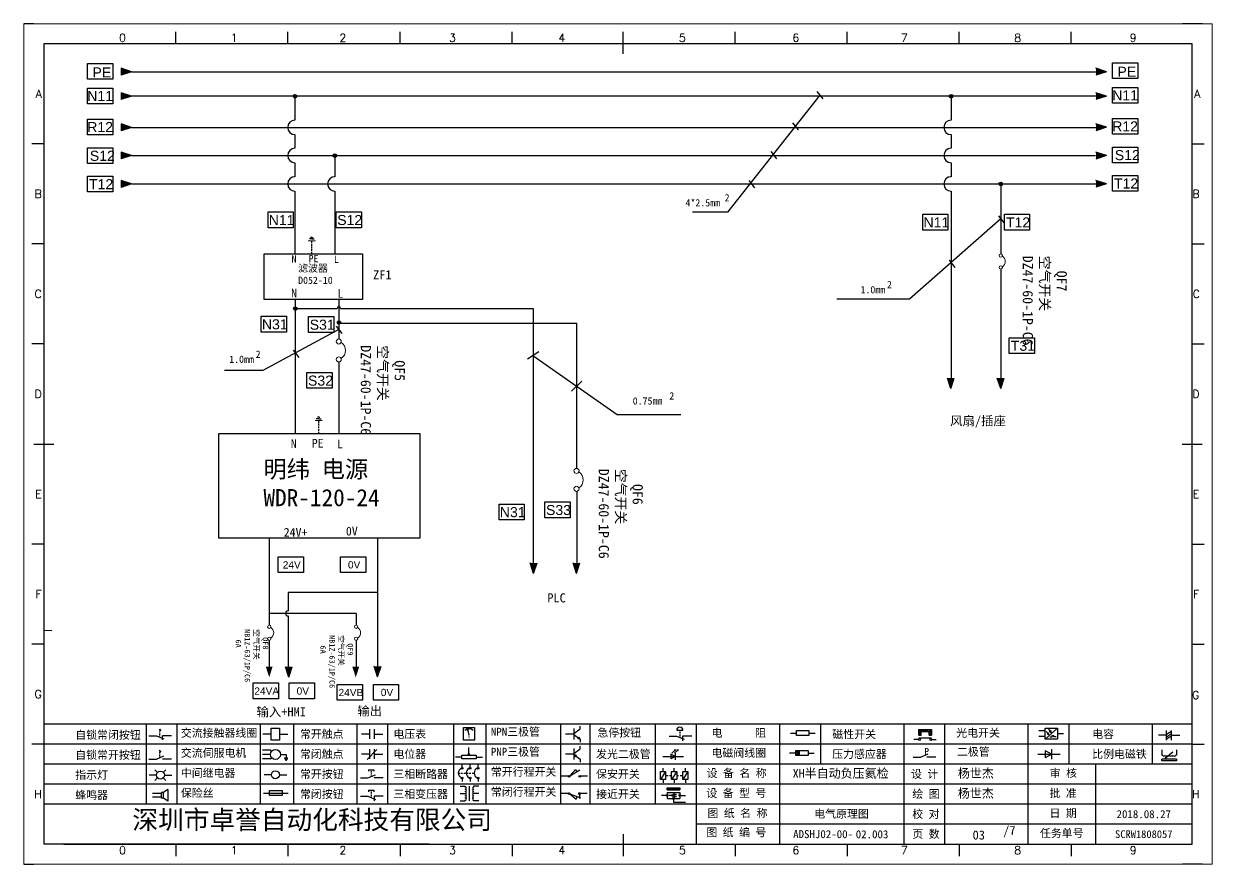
# Model space of a CAD drawing. Header units: millimetres. Extents: x 17694 to 24039, y 10083 to 11109.
# Drawn here: x 23708.4 to 24035.9, y 10415 to 10646.5 of the extents above; entities that cross this region are included whole.
import ezdxf
from ezdxf.enums import TextEntityAlignment as Align

# ---------------------------------------------------------------- set-up
doc = ezdxf.new("R2010")
doc.units = ezdxf.units.MM
doc.linetypes.add('DASHED', pattern=[0.75, 0.5, -0.25])
doc.layers.add('AE_BOR', color=1, linetype='Continuous')
doc.layers.add('MISC', color=2, linetype='Continuous')
doc.styles.get("Standard").update_dxf_attribs({"font": ''})
doc.styles.add('WD', font='romans.shx', dxfattribs={"bigfont": 'gbcbig.shx'})
doc.styles.add('样式 0', font='')
doc.styles.add('样式 8', font='arial.ttf')
doc.styles.add('汉字', font='')
doc.styles.get('Standard').set_extended_font_data('SimSun')
doc.styles.get('样式 0').set_extended_font_data('KaiTi_GB2312')
doc.styles.get('汉字').set_extended_font_data('新宋体')

# ---------------------------------------------------------------- blocks, each defined once
blk = doc.blocks.new('磁性开关')
at = {"linetype": 'ByBlock'}
h = blk.add_hatch(dxfattribs=at)
h.set_pattern_fill('ANSI31', color=256, scale=0.1, style=0)
h.paths.add_polyline_path([(-1910.88, -776.69), (-1910.88, -775.29), (-1907.69, -775.29), (-1907.69, -776.69), (-1908.31, -776.69), (-1908.31, -775.79), (-1910.25, -775.79), (-1910.25, -776.69)])
for p, q in [((-1910.91, -777.81), (-1912.09, -777.81)), ((-1910.88, -776.69), (-1910.88, -775.29)), ((-1910.88, -775.29), (-1907.69, -775.29)), ((-1910.88, -776.69), (-1910.25, -776.69)), ((-1910.88, -777.39), (-1907.69, -777.39)), ((-1910.25, -776.69), (-1910.25, -775.79)), ((-1910.25, -775.79), (-1908.31, -775.79)), ((-1908.31, -776.69), (-1908.31, -775.79)), ((-1908.31, -776.69), (-1907.69, -776.69)), ((-1907.69, -775.29), (-1907.69, -776.69)), ((-1907.66, -777.81), (-1906.48, -777.81))]:
    blk.add_line(p, q, dxfattribs=at)
for centre in [(-1910.68, -777.81), (-1907.88, -777.81)]:
    blk.add_circle(centre, 0.225, dxfattribs=at)
blk = doc.blocks.new('*U8')
at = {"linetype": 'ByBlock'}
for p, q in [((-1909.23, -780.45), (-1909.23, -780.67)), ((-1909.23, -780.45), (-1908.92, -780.84)), ((-1909.23, -780.84), (-1909.23, -781.05)), ((-1911.92, -782.07), (-1910.06, -782.07)), ((-1910.06, -782.07), (-1908.18, -782.88)), ((-1909.23, -781.23), (-1909.23, -781.44)), ((-1909.23, -781.61), (-1909.23, -781.83)), ((-1909.23, -782), (-1909.23, -782.21)), ((-1909.23, -782.38), (-1909.23, -782.43)), ((-1908.52, -783.07), (-1908.52, -782.07)), ((-1906.25, -782.07), (-1908.52, -782.07))]:
    blk.add_line(p, q, dxfattribs=at)
blk = doc.blocks.new('*U11')
at = {"linetype": 'ByBlock'}
for p, q in [((-1911.92, -792.89), (-1910.06, -792.89)), ((-1910.06, -792.89), (-1908.18, -792.08)), ((-1908.88, -791.17), (-1909.23, -790.71)), ((-1909.23, -790.71), (-1909.23, -790.92)), ((-1909.23, -791.09), (-1909.23, -791.31)), ((-1909.23, -791.48), (-1909.23, -791.69)), ((-1909.23, -791.86), (-1909.23, -792.08)), ((-1909.23, -792.25), (-1909.23, -792.47)), ((-1906.25, -792.89), (-1908.52, -792.89))]:
    blk.add_line(p, q, dxfattribs=at)
blk = doc.blocks.new('蜂鸣器')
at = {"linetype": 'ByBlock'}
for p, q in [((-1907.17, -795.53), (-1908.25, -796.26)), ((-1907.17, -795.53), (-1907.17, -798.41)), ((-1908.8, -796.48), (-1911.01, -796.48)), ((-1908.8, -797.46), (-1911.01, -797.46)), ((-1908.25, -796.26), (-1908.8, -796.26)), ((-1908.8, -797.68), (-1908.8, -796.26)), ((-1908.25, -797.68), (-1908.8, -797.68)), ((-1908.25, -797.68), (-1908.25, -796.26)), ((-1907.17, -798.41), (-1908.25, -797.68))]:
    blk.add_line(p, q, dxfattribs=at)
blk = doc.blocks.new('指示灯')
at = {"linetype": 'ByBlock'}
for p, q in [((-1854.25, -776.92), (-1856.06, -776.92)), ((-1854.62, -775.59), (-1853.97, -776.23)), ((-1854.62, -778.25), (-1853.97, -777.61)), ((-1851.9, -775.59), (-1852.54, -776.23)), ((-1851.9, -778.25), (-1852.54, -777.61)), ((-1852.26, -776.92), (-1850.45, -776.92))]:
    blk.add_line(p, q, dxfattribs=at)
blk.add_circle((-1853.26, -776.92), 0.992, dxfattribs=at)
blk = doc.blocks.new('光电开关')
at = {"linetype": 'ByBlock'}
h = blk.add_hatch(dxfattribs=at)
h.set_pattern_fill('ANSI31', color=256, scale=0.01, style=0)
h.set_pattern_definition([(45, (0.172267, 0), (-0.0224506403, 0.0224506403), [])])
h.paths.add_polyline_path([(-1882.44, -776.34), (-1882.5, -775.91), (-1882.68, -776.07)])
h.paths.add_polyline_path([(-1882.86, -776.23), (-1882.44, -776.34), (-1882.68, -776.07)])
h.paths.add_polyline_path([(-1883.05, -776.88), (-1883.11, -776.45), (-1883.29, -776.61)])
h.paths.add_polyline_path([(-1883.47, -776.77), (-1883.05, -776.88), (-1883.29, -776.61)])
for p, q in [((-1884.01, -775.96), (-1885.56, -775.96)), ((-1884.01, -777.39), (-1885.56, -777.39)), ((-1880.91, -775.3), (-1884.01, -778.05)), ((-1883.75, -776.09), (-1883.05, -776.88)), ((-1883.11, -776.45), (-1883.47, -776.77)), ((-1883.05, -776.88), (-1883.47, -776.77)), ((-1883.14, -775.55), (-1882.44, -776.34)), ((-1883.05, -776.88), (-1883.11, -776.45)), ((-1882.5, -775.91), (-1882.86, -776.23)), ((-1882.44, -776.34), (-1882.86, -776.23)), ((-1882.78, -777.47), (-1882.23, -777.47)), ((-1882.44, -776.34), (-1882.5, -775.91)), ((-1882.23, -777.47), (-1882.23, -777.14)), ((-1882.23, -777.14), (-1881.78, -777.14)), ((-1881.78, -777.47), (-1881.78, -777.14)), ((-1881.23, -777.47), (-1881.78, -777.47)), ((-1879.37, -776.67), (-1880.91, -776.67))]:
    blk.add_line(p, q, dxfattribs=at)
blk.add_lwpolyline([(-1884.01, -775.3), (-1880.91, -775.3), (-1880.91, -778.05), (-1884.01, -778.05)], close=True, dxfattribs=at)
blk = doc.blocks.new('交流接触器线圈')
at = {"linetype": 'ByBlock'}
for p, q in [((-1880.82, -781.77), (-1882.87, -781.77)), ((-1878.72, -781.77), (-1876.67, -781.77))]:
    blk.add_line(p, q, dxfattribs=at)
blk.add_lwpolyline([(-1880.82, -780.28), (-1878.72, -780.28), (-1878.72, -783.26), (-1880.82, -783.26)], close=True, dxfattribs=at)
blk = doc.blocks.new('交流伺服电机')
at = {"linetype": 'ByBlock'}
for p, q in [((-1880.97, -785.75), (-1882.94, -785.75)), ((-1880.97, -786.85), (-1882.94, -786.85)), ((-1880.97, -785.75), (-1880.65, -786.03)), ((-1878.49, -786.85), (-1877.07, -786.85)), ((-1877.07, -786.85), (-1877.07, -787.72)), ((-1880.97, -787.94), (-1882.94, -787.94)), ((-1880.97, -787.94), (-1880.65, -787.67)), ((-1877.54, -787.72), (-1876.59, -787.72)), ((-1877.38, -788.01), (-1876.75, -788.01)), ((-1877.23, -788.29), (-1876.9, -788.29))]:
    blk.add_line(p, q, dxfattribs=at)
blk.add_circle((-1879.73, -786.85), 1.24, dxfattribs=at)
blk = doc.blocks.new('中间继电器')
at = {"linetype": 'ByBlock'}
for p, q in [((-1880.72, -791.92), (-1882.54, -791.92)), ((-1878.74, -791.92), (-1876.92, -791.92))]:
    blk.add_line(p, q, dxfattribs=at)
blk.add_circle((-1879.73, -791.92), 0.992, dxfattribs=at)
blk = doc.blocks.new('保险丝')
at = {"linetype": 'ByBlock'}
blk.add_line((-1882.72, -796.49), (-1876.55, -796.49), dxfattribs=at)
blk.add_lwpolyline([(-1881.2, -795.86), (-1878.06, -795.86), (-1878.06, -797.12), (-1881.2, -797.12)], close=True, dxfattribs=at)
blk = doc.blocks.new('常开按钮')
at = {"linetype": 'ByBlock'}
for p, q in [((-1910.06, -787.73), (-1908.18, -786.93)), ((-1909.9, -785.68), (-1908.56, -785.68)), ((-1909.9, -785.68), (-1909.9, -786.07)), ((-1909.23, -785.68), (-1909.23, -785.89)), ((-1909.23, -786.06), (-1909.23, -786.28)), ((-1909.23, -786.45), (-1909.23, -786.67)), ((-1909.23, -786.84), (-1909.23, -787.05)), ((-1908.56, -785.68), (-1908.56, -786.07)), ((-1911.92, -787.73), (-1910.06, -787.73)), ((-1909.23, -787.22), (-1909.23, -787.38)), ((-1906.25, -787.73), (-1908.52, -787.73))]:
    blk.add_line(p, q, dxfattribs=at)
blk = doc.blocks.new('常开触点')
at = {"linetype": 'ByBlock'}
for p, q in [((-1853.82, -782.99), (-1853.82, -780.56)), ((-1852.6, -782.99), (-1852.6, -780.56)), ((-1853.82, -781.77), (-1855.88, -781.77)), ((-1852.6, -781.77), (-1850.55, -781.77))]:
    blk.add_line(p, q, dxfattribs=at)
blk = doc.blocks.new('常闭触点')
at = {"linetype": 'ByBlock'}
for p, q in [((-1853.82, -786.77), (-1855.88, -786.77)), ((-1852.01, -785.66), (-1854.43, -788.1)), ((-1853.82, -787.99), (-1853.82, -785.56)), ((-1852.6, -787.99), (-1852.6, -785.56)), ((-1852.6, -786.77), (-1850.55, -786.77))]:
    blk.add_line(p, q, dxfattribs=at)
blk = doc.blocks.new('常闭按钮')
at = {"linetype": 'ByBlock'}
for p, q in [((-1856.13, -792.28), (-1854.28, -792.28)), ((-1854.28, -792.28), (-1852.4, -793.09)), ((-1854.11, -790.83), (-1852.77, -790.83)), ((-1854.11, -790.83), (-1854.11, -791.22)), ((-1853.44, -790.83), (-1853.44, -791.04)), ((-1853.44, -791.21), (-1853.44, -791.43)), ((-1853.44, -791.6), (-1853.44, -791.82)), ((-1853.44, -791.99), (-1853.44, -792.2)), ((-1853.44, -792.37), (-1853.44, -792.53)), ((-1852.77, -790.83), (-1852.77, -791.22)), ((-1850.47, -792.28), (-1852.73, -792.28)), ((-1852.73, -792.28), (-1852.73, -793.43))]:
    blk.add_line(p, q, dxfattribs=at)
blk = doc.blocks.new('电磁阀线圈')
at = {"linetype": 'ByBlock'}
for p, q in [((-1854.61, -795.92), (-1853.75, -797.16)), ((-1853.75, -795.92), (-1854.61, -797.16)), ((-1853.75, -795.92), (-1853.75, -797.16)), ((-1854.61, -796.54), (-1856.17, -796.54)), ((-1851.53, -796.54), (-1849.97, -796.54))]:
    blk.add_line(p, q, dxfattribs=at)
blk.add_lwpolyline([(-1854.61, -795.92), (-1851.53, -795.92), (-1851.53, -797.16), (-1854.61, -797.16)], close=True, dxfattribs=at)
blk = doc.blocks.new('电压表')
at = {"linetype": 'ByBlock'}
for p, q in [((-1814.84, -780.75), (-1814.91, -781.13)), ((-1814.6, -781.05), (-1814.91, -781.13)), ((-1814.84, -780.75), (-1814.46, -782.26)), ((-1814.84, -780.75), (-1814.6, -781.05))]:
    blk.add_line(p, q, dxfattribs=at)
blk.add_lwpolyline([(-1815.84, -780.34), (-1813.07, -780.34), (-1813.07, -783.49), (-1815.84, -783.49)], close=True, dxfattribs=at)
blk.add_arc((-1814.46, -782.26), 1.56, 46.8313, 133.1687, dxfattribs=at)
at = {"linetype": 'ByBlock', "insert": (-1814.7, -782.39), "char_height": 0.75, "width": 0.6768, "attachment_point": 1}
blk.add_mtext('V', dxfattribs=at)
blk = doc.blocks.new('电位器')
at = {"linetype": 'ByBlock'}
for p, q in [((-1814.45, -787.3), (-1814.62, -786.96)), ((-1814.62, -786.96), (-1814.27, -786.96)), ((-1814.45, -787.3), (-1814.45, -785.39)), ((-1814.45, -787.3), (-1814.27, -786.96)), ((-1816.21, -787.75), (-1817.79, -787.75)), ((-1812.68, -787.75), (-1811.1, -787.75))]:
    blk.add_line(p, q, dxfattribs=at)
blk.add_lwpolyline([(-1816.21, -787.3), (-1812.68, -787.3), (-1812.68, -788.2), (-1816.21, -788.2)], close=True, dxfattribs=at)
blk = doc.blocks.new('三相断路器')
at = {"linetype": 'ByBlock'}
for p, q in [((-1816.17, -790.33), (-1816.17, -789.7)), ((-1814.17, -790.33), (-1814.17, -789.7)), ((-1812.18, -790.33), (-1812.18, -789.7)), ((-1817.14, -791.74), (-1816.72, -791.74)), ((-1816.45, -791.74), (-1816.03, -791.74)), ((-1815.76, -791.74), (-1815.34, -791.74)), ((-1815.07, -791.74), (-1814.65, -791.74)), ((-1814.38, -791.74), (-1813.96, -791.74)), ((-1813.69, -791.74), (-1813.27, -791.74)), ((-1816.17, -793.19), (-1816.17, -793.83)), ((-1814.17, -793.19), (-1814.17, -793.83)), ((-1812.18, -793.19), (-1812.18, -793.83))]:
    blk.add_line(p, q, dxfattribs=at)
for centre in [(-1816.17, -790.55), (-1816.17, -792.98), (-1814.17, -790.55), (-1814.17, -792.98), (-1812.18, -790.55), (-1812.18, -792.98)]:
    blk.add_circle(centre, 0.219, dxfattribs=at)
for centre in [(-1815.81, -791.74), (-1813.82, -791.74), (-1811.83, -791.74)]:
    blk.add_arc(centre, 1.32, 115.5791, 244.4209, dxfattribs=at)
blk = doc.blocks.new('三相变压器')
at = {"linetype": 'ByBlock'}
for p, q in [((-1816.69, -795.03), (-1815.37, -795.03)), ((-1815.37, -795.03), (-1815.37, -795.24)), ((-1814.34, -798.7), (-1814.34, -795.04)), ((-1812, -795.03), (-1813.32, -795.03)), ((-1813.32, -795.03), (-1813.32, -795.24)), ((-1816.69, -796.87), (-1815.37, -796.87)), ((-1816.69, -798.71), (-1815.37, -798.71)), ((-1815.37, -798.71), (-1815.37, -798.5)), ((-1812, -796.87), (-1813.32, -796.87)), ((-1813.32, -798.71), (-1813.32, -798.5)), ((-1812, -798.71), (-1813.32, -798.71))]:
    blk.add_line(p, q, dxfattribs=at)
for centre, start, end in [((-1815.37, -795.51), 270, 90), ((-1815.37, -796.06), 270, 90), ((-1813.32, -795.51), 90, 270), ((-1813.32, -796.06), 90, 270), ((-1815.37, -796.6), 270, 90), ((-1815.37, -797.14), 270, 90), ((-1815.37, -797.68), 270, 90), ((-1815.37, -798.23), 270, 90), ((-1813.32, -796.6), 90, 270), ((-1813.32, -797.14), 90, 270), ((-1813.32, -797.68), 90, 270), ((-1813.32, -798.23), 90, 270)]:
    blk.add_arc(centre, 0.271, start, end, dxfattribs=at)
blk = doc.blocks.new('压力感应器')
at = {"linetype": 'ByBlock'}
for p, q in [((-1817.44, -777.73), (-1815.59, -777.73)), ((-1815.59, -777.73), (-1813.71, -776.93)), ((-1811.78, -777.73), (-1814.05, -777.73))]:
    blk.add_line(p, q, dxfattribs=at)
at = {"linetype": 'ByBlock', "insert": (-1814.65, -775.48), "char_height": 1.68, "width": 1.2242, "attachment_point": 1}
blk.add_mtext('{\\fNSimSun|b0|i0|c134|p49;P}', dxfattribs=at)
blk = doc.blocks.new('二极管')
at = {"linetype": 'ByBlock'}
for p, q in [((-1787.52, -776.77), (-1781.92, -776.77)), ((-1783.97, -776.77), (-1785.69, -775.9)), ((-1785.69, -775.9), (-1785.69, -777.65)), ((-1783.97, -776.77), (-1785.69, -777.65)), ((-1783.97, -777.99), (-1783.97, -775.56))]:
    blk.add_line(p, q, dxfattribs=at)
blk = doc.blocks.new('NPN三极管')
at = {"linetype": 'ByBlock'}
for p, q in [((-1785.73, -780.61), (-1785.73, -783.32)), ((-1785.73, -781.82), (-1784.15, -780.66)), ((-1784.15, -780.66), (-1784.15, -779.98)), ((-1785.73, -781.97), (-1787.81, -781.97)), ((-1785.73, -782.11), (-1784.15, -783.27)), ((-1784.41, -782.73), (-1784.74, -783.18)), ((-1784.15, -783.27), (-1784.74, -783.18)), ((-1784.15, -783.27), (-1784.41, -782.73)), ((-1784.15, -783.27), (-1784.15, -783.96))]:
    blk.add_line(p, q, dxfattribs=at)
blk = doc.blocks.new('PNP三极管')
at = {"linetype": 'ByBlock'}
for p, q in [((-1784.9, -786.74), (-1786.98, -786.74)), ((-1784.9, -785.38), (-1784.9, -788.09)), ((-1784.9, -786.59), (-1783.32, -785.43)), ((-1784.9, -786.88), (-1783.32, -788.04)), ((-1784.9, -786.88), (-1784.31, -786.97)), ((-1784.9, -786.88), (-1784.64, -787.42)), ((-1784.31, -786.97), (-1784.64, -787.42)), ((-1783.32, -785.43), (-1783.32, -784.75)), ((-1783.32, -788.04), (-1783.32, -788.73))]:
    blk.add_line(p, q, dxfattribs=at)
blk = doc.blocks.new('常开行程开关')
at = {"linetype": 'ByBlock'}
for p, q in [((-1786.29, -792.3), (-1788.01, -792.3)), ((-1785.89, -792.17), (-1784.52, -790.62)), ((-1785.89, -792.17), (-1783.43, -790.72)), ((-1784.52, -790.62), (-1784.19, -791.17)), ((-1781.48, -792.3), (-1783.21, -792.3))]:
    blk.add_line(p, q, dxfattribs=at)
for centre in [(-1786.07, -792.3), (-1783.42, -792.3)]:
    blk.add_circle(centre, 0.219, dxfattribs=at)
blk = doc.blocks.new('常闭行程开关')
at = {"linetype": 'ByBlock'}
for p, q in [((-1786.34, -796.62), (-1788.07, -796.62)), ((-1785.93, -796.72), (-1783.25, -797.7)), ((-1785.93, -796.72), (-1784.3, -798)), ((-1784.3, -798), (-1784.08, -797.4)), ((-1783.48, -796.84), (-1783.48, -797.85)), ((-1781.54, -796.62), (-1783.26, -796.62))]:
    blk.add_line(p, q, dxfattribs=at)
for centre in [(-1786.12, -796.62), (-1783.48, -796.62)]:
    blk.add_circle(centre, 0.219, dxfattribs=at)
blk = doc.blocks.new('电容')
at = {"linetype": 'ByBlock'}
for p, q in [((-1756.08, -782.99), (-1756.08, -780.56)), ((-1754.86, -780.79), (-1756.08, -781.55)), ((-1754.86, -782.99), (-1754.86, -780.56)), ((-1756.08, -781.77), (-1758.13, -781.77)), ((-1754.86, -781.44), (-1756.08, -782.2)), ((-1754.86, -781.99), (-1756.08, -782.75)), ((-1754.86, -781.77), (-1752.81, -781.77))]:
    blk.add_line(p, q, dxfattribs=at)
blk = doc.blocks.new('发光二极管')
at = {"linetype": 'ByBlock'}
for p, q in [((-1758.01, -786.77), (-1752.89, -786.77)), ((-1754.84, -786.77), (-1756.04, -786.16)), ((-1756.04, -786.16), (-1756.04, -787.39)), ((-1754.84, -786.77), (-1756.04, -787.39)), ((-1755.78, -785.92), (-1754.89, -785.14)), ((-1754.89, -785.14), (-1755.2, -785.22)), ((-1755.2, -785.22), (-1755.01, -785.43)), ((-1755.08, -785.92), (-1754.18, -785.14)), ((-1754.89, -785.14), (-1755.01, -785.43)), ((-1754.84, -787.63), (-1754.84, -785.92)), ((-1754.18, -785.14), (-1754.49, -785.22)), ((-1754.49, -785.22), (-1754.31, -785.43)), ((-1754.18, -785.14), (-1754.31, -785.43))]:
    blk.add_line(p, q, dxfattribs=at)
blk = doc.blocks.new('比例电磁阀')
at = {"linetype": 'ByBlock'}
for p, q in [((-1757.26, -775.38), (-1757.26, -776.71)), ((-1757.26, -776.71), (-1757.05, -776.71)), ((-1753.6, -777.73), (-1757.25, -777.73)), ((-1757.25, -778.13), (-1757.25, -777.73)), ((-1753.6, -778.13), (-1757.25, -778.13)), ((-1754.5, -775.98), (-1756.35, -777.44)), ((-1756.35, -777.44), (-1756.25, -777.25)), ((-1756.35, -777.44), (-1756.15, -777.38)), ((-1756.15, -777.38), (-1756.25, -777.25)), ((-1753.58, -776.71), (-1753.8, -776.71)), ((-1753.6, -777.73), (-1753.6, -778.13)), ((-1753.58, -775.38), (-1753.58, -776.71))]:
    blk.add_line(p, q, dxfattribs=at)
for centre in [(-1756.78, -776.71), (-1756.24, -776.71), (-1755.7, -776.71), (-1755.15, -776.71), (-1754.61, -776.71), (-1754.07, -776.71)]:
    blk.add_arc(centre, 0.271, 180, 0, dxfattribs=at)
blk = doc.blocks.new('保安开关')
at = {"linetype": 'ByBlock'}
for p, q in [((-1757.96, -790.79), (-1757.96, -789.97)), ((-1755.17, -790.79), (-1755.17, -789.97)), ((-1752.39, -790.79), (-1752.39, -789.97)), ((-1757.33, -790.79), (-1758.6, -792.81)), ((-1757.96, -792.81), (-1757.96, -793.62)), ((-1757.33, -791.8), (-1756.72, -791.8)), ((-1756.35, -791.8), (-1755.89, -791.8)), ((-1754.54, -790.79), (-1755.81, -792.81)), ((-1755.17, -792.81), (-1755.17, -793.62)), ((-1754.52, -791.8), (-1754.06, -791.8)), ((-1753.69, -791.8), (-1753.08, -791.8)), ((-1751.75, -790.79), (-1753.02, -792.81)), ((-1752.39, -792.81), (-1752.39, -793.62))]:
    blk.add_line(p, q, dxfattribs=at)
for points in [[(-1758.6, -790.79), (-1757.33, -790.79), (-1757.33, -792.81), (-1758.6, -792.81)], [(-1755.81, -790.79), (-1754.54, -790.79), (-1754.54, -792.81), (-1755.81, -792.81)], [(-1753.02, -790.79), (-1751.75, -790.79), (-1751.75, -792.81), (-1753.02, -792.81)]]:
    blk.add_lwpolyline(points, close=True, dxfattribs=at)
blk = doc.blocks.new('接近开关')
at = {"linetype": 'ByBlock'}
h = blk.add_hatch(dxfattribs=at)
h.set_pattern_fill('ANSI31', color=256, scale=0.01, style=0)
h.set_pattern_definition([(45, (-89.131516, -30.795668), (-0.0224506403, 0.0224506403), [])])
h.paths.add_polyline_path([(-1516.96, -1123.35), (-1516.96, -1122.85), (-1513.76, -1122.85), (-1513.76, -1123.35)])
for p, q in [((-1517.18, -1124.71), (-1518.36, -1124.71)), ((-1516.96, -1123.35), (-1516.96, -1122.85)), ((-1516.96, -1122.85), (-1513.76, -1122.85)), ((-1516.96, -1123.35), (-1513.76, -1123.35)), ((-1516.96, -1123.95), (-1513.76, -1123.95)), ((-1516.96, -1123.95), (-1516.96, -1125.47)), ((-1516.96, -1125.47), (-1513.76, -1125.47)), ((-1515.91, -1124.71), (-1516.45, -1124.71)), ((-1515.11, -1124.31), (-1515.91, -1124.71)), ((-1515.11, -1125.11), (-1515.91, -1124.71)), ((-1515.33, -1124.53), (-1515.17, -1124.53)), ((-1515.33, -1124.88), (-1515.17, -1124.88)), ((-1515.25, -1124.45), (-1515.25, -1124.61)), ((-1515.11, -1124.31), (-1515.11, -1125.11)), ((-1515.11, -1124.48), (-1514.58, -1124.48)), ((-1515.11, -1124.94), (-1514.58, -1124.94)), ((-1513.76, -1122.85), (-1513.76, -1123.35)), ((-1513.76, -1123.95), (-1513.76, -1125.47)), ((-1513.54, -1124.71), (-1512.36, -1124.71)), ((-1515.36, -1125.69), (-1515.36, -1126.36)), ((-1515.36, -1126.36), (-1512.36, -1126.36))]:
    blk.add_line(p, q, dxfattribs=at)
for centre in [(-1516.96, -1124.71), (-1515.36, -1125.47), (-1513.76, -1124.71)]:
    blk.add_circle(centre, 0.225, dxfattribs=at)
blk = doc.blocks.new('电阻')
at = {"linetype": 'ByBlock'}
for p, q in [((-3.09, 0), (-1.57, 0)), ((1.57, 0), (3.09, 0))]:
    blk.add_line(p, q, dxfattribs=at)
blk.add_lwpolyline([(-1.57, 0.63), (1.57, 0.63), (1.57, -0.63), (-1.57, -0.63)], close=True, dxfattribs=at)
blk = doc.blocks.new('急停按钮')
at = {"linetype": 'ByBlock'}
for p, q in [((-1.86, 0), (0, 0)), ((0, 0), (1.88, -0.81)), ((0.06, 1.45), (1.61, 1.45)), ((0.83, 1.45), (0.83, 1.24)), ((0.83, 1.07), (0.83, 0.85)), ((0.83, 0.68), (0.83, 0.47)), ((0.83, 0.29), (0.83, 0.08)), ((3.81, 0), (1.54, 0)), ((1.54, 0), (1.54, -1.15)), ((0.83, -0.09), (0.83, -0.24))]:
    blk.add_line(p, q, dxfattribs=at)
blk.add_arc((0.83, 1.45), 0.774, 0, 180)
blk = doc.blocks.new('电控横A4')
for p, q in [((292, -5), (5, -5)), ((5, -5), (5, -205)), ((292, -205), (292, -5)), ((10.03, -205), (289.53, -205)), ((130.8, -205), (190.75, -205)), ((190.75, -205), (259.54, -205))]:
    blk.add_line(p, q)
at = {"lineweight": 9, "ltscale": 0.1}
for p, q in [((5, -151.57), (7, -151.57)), ((101.34, -205), (130.8, -205)), ((129.44, -205), (129.44, -205)), ((129.44, -205), (129.44, -205)), ((129.44, -205), (129.44, -205)), ((129.44, -205), (129.44, -205))]:
    blk.add_line(p, q, dxfattribs=at)
at = {"linetype": 'ByBlock'}
for p, q in [((292, -175), (5, -175)), ((292, -180), (5, -180)), ((292, -185), (5, -185)), ((292, -190), (5, -190)), ((292, -195), (5, -195)), ((292, -200), (168.03, -200))]:
    blk.add_line(p, q, dxfattribs=at)
at = {"color": 0, "lineweight": -2}
for p, q in [((30.58, -175), (30.58, -195)), ((38.26, -175), (38.26, -195)), ((59.05, -175), (59.05, -195)), ((67.4, -175), (67.4, -195)), ((83.26, -175), (83.26, -195)), ((90.91, -175), (90.91, -195)), ((107.4, -175), (107.4, -195)), ((115.5, -175), (115.5, -195)), ((134.12, -175), (134.12, -195)), ((141.48, -175), (141.48, -195)), ((157.79, -175), (157.79, -195)), ((168.03, -175), (168.03, -204.92)), ((188.84, -175), (188.84, -185)), ((199.08, -175), (199.08, -185)), ((219.89, -175), (219.89, -185)), ((230.12, -175), (230.12, -185)), ((250.93, -175), (250.93, -185)), ((261.17, -175), (261.17, -185)), ((281.98, -175), (281.98, -185)), ((188.84, -185), (188.84, -204.92)), ((219.89, -185), (219.89, -205)), ((230.12, -185), (230.12, -205)), ((250.93, -185), (250.93, -205)), ((267.79, -185), (267.79, -205))]:
    blk.add_line(p, q, dxfattribs=at)
at = {"color": 0, "ltscale": 2}
for p, q in [((292, -205), (292, -183.55)), ((101.34, -205), (5, -205)), ((259.54, -205), (289.53, -205)), ((259.54, -205), (292, -205))]:
    blk.add_line(p, q, dxfattribs=at)
at = {"layer": 'AE_BOR', "lineweight": 30}
for p, q in [((2.53, 0), (0, 0)), ((294.53, 0), (289.53, 0)), ((0, -210), (2.53, -210)), ((294.53, -210), (289.53, -210))]:
    blk.add_line(p, q, dxfattribs=at)
at = {"layer": 'AE_BOR', "color": 1, "lineweight": 15}
for p, q in [((0, 0), (297, 0)), ((0, -210), (0, 0)), ((297, 0), (297, -210)), ((297, -210), (0, -210))]:
    blk.add_line(p, q, dxfattribs=at)
at = {"layer": 'AE_BOR'}
for p, q in [((38.03, -5), (38.03, -2)), ((66.03, -5), (66.03, -2)), ((94.03, -5), (94.03, -2)), ((122.03, -5), (122.03, -2)), ((149.78, -5), (149.78, -2)), ((177.78, -5), (177.78, -2)), ((205.78, -5), (205.78, -2)), ((233.78, -5), (233.78, -2)), ((261.78, -5), (261.78, -2)), ((5, -30), (2, -30)), ((292, -30), (295, -30)), ((5, -55), (2, -55)), ((292, -55), (295, -55)), ((5, -80), (2, -80)), ((292, -80), (295, -80)), ((5, -130), (2, -130)), ((292, -130), (295, -130)), ((5, -155), (2, -155)), ((292, -155), (295, -155)), ((5, -180), (2, -180)), ((292, -180), (295, -180)), ((38.03, -205), (38.03, -208)), ((66.03, -205), (66.03, -208)), ((94.03, -205), (94.03, -208)), ((122.03, -205), (122.03, -208)), ((149.78, -205), (149.78, -208)), ((177.78, -205), (177.78, -208)), ((205.78, -205), (205.78, -208)), ((233.78, -205), (233.78, -208)), ((261.78, -205), (261.78, -208))]:
    blk.add_line(p, q, dxfattribs=at)
at = {"layer": 'AE_BOR', "color": 2, "lineweight": 30}
for p, q in [((149.78, -7.5), (149.78, -2.5)), ((2.5, -105), (7.5, -105)), ((289.5, -105), (294.5, -105)), ((149.78, -202.5), (149.78, -207.5)), ((149.78, -205), (149.78, -207.5))]:
    blk.add_line(p, q, dxfattribs=at)
at = {"linetype": 'ByBlock'}
for name, p in [('*U8', (1943.19, 604.18)), ('交流接触器线圈', (1942.62, 604.27)), ('常开触点', (1940.27, 604.3)), ('电压表', (1925.71, 604.52)), ('NPN三极管', (1923.2, 604.5)), ('磁性开关', (2134.53, 598.96)), ('光电开关', (2139.22, 599.27)), ('电容', (2041.69, 603.98)), ('电位器', (1925.71, 604.52)), ('PNP三极管', (1922.37, 604.27)), ('压力感应器', (2039.72, 594.52)), ('*U11', (1943.19, 609.18)), ('交流伺服电机', (1942.62, 604.27)), ('常闭触点', (1940.27, 604.3)), ('发光二极管', (1917.72, 603.69)), ('电磁阀线圈', (2047.53, 614.3)), ('二极管', (2040.91, 594.27)), ('比例电磁阀', (2041.69, 593.98)), ('指示灯', (1887.41, 589.18)), ('中间继电器', (1942.62, 604.27)), ('常开按钮', (1996.06, 599.3)), ('三相断路器', (1925.71, 604.52)), ('常开行程开关', (1922.37, 604.27)), ('保安开关', (1917.72, 603.98)), ('蜂鸣器', (1943.19, 604.18)), ('保险丝', (1942.62, 604.27)), ('常闭按钮', (1940.27, 599.3)), ('三相变压器', (1925.71, 604.52)), ('常闭行程开关', (1922.37, 604.27)), ('接近开关', (1677.72, 931.9))]:
    blk.add_blockref(name, p, dxfattribs=at)
for name, p in [('急停按钮', (163.12, -177.98)), ('电阻', (194.66, -177.22))]:
    blk.add_blockref(name, p)
at = {"char_height": 2, "attachment_point": 1, "style": '汉字'}
for s, insert in [('{\\fKaiTi_GB2312|b0|i0|c134|p49;自锁常闭按钮}', (12.86, -176.69)), ('{\\fKaiTi_GB2312|b0|i0|c134|p49;交流接触器线圈}', (39.25, -176.19)), ('{\\fKaiTi_GB2312|b0|i0|c134|p49;常开触点}', (69.01, -176.48)), ('{\\fKaiTi_GB2312|b0|i0|c134|p49;电压表}', (92.37, -176.47)), ('{\\fKaiTi_GB2312|b0|i0|c134|p49;NPN三极管}', (116.73, -175.91)), ('{\\fKaiTi_GB2312|b0|i0|c134|p49;急停按钮}', (143.35, -176.12)), ('{\\fKaiTi_GB2312|b0|i0|c134|p49;电      阻}', (171.86, -176.19)), ('{\\fKaiTi_GB2312|b0|i0|c134|p49;磁性开关}', (202.07, -176.53)), ('{\\fKaiTi_GB2312|b0|i0|c134|p49;光电开关}', (233.02, -176.19)), ('{\\fKaiTi_GB2312|b0|i0|c134|p49;电容}', (267, -176.48)), ('{\\fKaiTi_GB2312|b0|i0|c134|p49;交流伺服电机}', (39.25, -181.19)), ('{\\fKaiTi_GB2312|b0|i0|c134|p49;电位器}', (92.37, -181.47)), ('{\\fKaiTi_GB2312|b0|i0|c134|p49;PNP三极管}', (116.73, -180.91)), ('{\\fKaiTi_GB2312|b0|i0|c134|p49;电磁阀线圈}', (171.86, -181.19)), ('{\\fKaiTi_GB2312|b0|i0|c134|p49;压力感应器}', (202.02, -181.47)), ('{\\fKaiTi_GB2312|b0|i0|c134|p49;二极管}', (233.2, -180.91)), ('{\\fKaiTi_GB2312|b0|i0|c134|p49;自锁常开按钮}', (12.86, -181.69)), ('{\\fKaiTi_GB2312|b0|i0|c134|p49;常闭触点}', (69.01, -181.48)), ('{\\fKaiTi_GB2312|b0|i0|c134|p49;发光二极管}', (143.02, -181.48)), ('{\\fKaiTi_GB2312|b0|i0|c134|p49;比例电磁铁}', (267, -181.48)), ('{\\fKaiTi_GB2312|b0|i0|c134|p49;指示灯}', (12.86, -186.69)), ('{\\fKaiTi_GB2312|b0|i0|c134|p49;中间继电器}', (39.25, -186.19)), ('{\\fKaiTi_GB2312|b0|i0|c134|p49;常开按钮}', (69.01, -186.48)), ('{\\fKaiTi_GB2312|b0|i0|c134|p49;三相断路器}', (92.37, -186.47)), ('{\\fKaiTi_GB2312|b0|i0|c134|p49;常开行程开关}', (116.73, -185.91)), ('{\\fKaiTi_GB2312|b0|i0|c134|p49;保安开关}', (143.02, -186.48)), ('{\\fKaiTi_GB2312|b0|i0|c134|p0;设 备 名 称}', (170.65, -186.24)), ('{\\fKaiTi_GB2312|b0|i0|c134|p0;设 计}', (221.72, -186.46)), ('{\\fKaiTi_GB2312|b0|i0|c134|p0;审 核}', (256.39, -186.25)), ('{\\fKaiTi_GB2312|b0|i0|c134|p49;蜂鸣器}', (12.86, -191.69)), ('{\\fKaiTi_GB2312|b0|i0|c134|p49;保险丝}', (39.25, -191.19)), ('{\\fKaiTi_GB2312|b0|i0|c134|p49;常闭按钮}', (69.01, -191.48)), ('{\\fKaiTi_GB2312|b0|i0|c134|p49;三相变压器}', (92.37, -191.47)), ('{\\fKaiTi_GB2312|b0|i0|c134|p49;常闭行程开关}', (116.73, -190.91)), ('{\\fKaiTi_GB2312|b0|i0|c134|p49;接近开关}', (143.02, -191.48)), ('{\\fKaiTi_GB2312|b0|i0|c134|p0;设 备 型 号}', (170.58, -191.24)), ('{\\fKaiTi_GB2312|b0|i0|c134|p0;绘 图}', (222.05, -191.46)), ('{\\fKaiTi_GB2312|b0|i0|c134|p0;批 准}', (256.32, -191.25)), ('{\\fKaiTi_GB2312|b0|i0|c134|p0;图 纸 名 称}', (170.86, -196.24)), ('{\\fKaiTi_GB2312|b0|i0|c134|p0;日 期}', (256.32, -196.25)), ('{\\fKaiTi_GB2312|b0|i0|c134|p0;校 对}', (222.05, -196.46)), ('{\\fKaiTi_GB2312|b0|i0|c134|p0;图 纸 编 号}', (170.57, -201.03)), ('{\\fKaiTi_GB2312|b0|i0|c134|p0;页 数}', (222.05, -201.46)), ('{\\fKaiTi_GB2312|b0|i0|c134|p0;任务单号}', (253.94, -201.25))]:
    blk.add_mtext(s, dxfattribs=dict(at, insert=insert))
for s, insert, char_height, width, attachment_point in [('{\\fKaiTi_GB2312|b0|i0|c134|p49;XH半自动负压氦检}', (192.15, -186.2), 2.2, 26.5767, 1), ('{\\fKaiTi_GB2312|b0|i0|c134|p49;杨世杰}', (233.43, -186.2), 2.2, 15.3175, 1), ('{\\fKaiTi_GB2312|b0|i0|c134|p49;杨世杰}', (233.43, -191.2), 2.2, 15.3175, 1), ('{\\fKaiTi_GB2312|b0|i0|c134|p49;2018.08.27}', (279.89, -197.5), 2, 24.2172, 5), ('{\\fKaiTi_GB2312|b0|i0|c134|p49;SCRW1808057}', (279.89, -202.5), 1.92, 24.2172, 5)]:
    blk.add_mtext(s, dxfattribs=dict(insert=insert, char_height=char_height, width=width, attachment_point=attachment_point))
at = {"color": 0, "lineweight": -2}
for s, insert, char_height, width, attachment_point in [('深圳市卓誉自动化科技有限公司', (27.14, -196.53), 4.7064, 96.1138, 1), ('{\\C256;ADSHJ02-00-}', (199.75, -202.5), 2, 31.0482, 5)]:
    blk.add_mtext(s, dxfattribs=dict(at, insert=insert, char_height=char_height, width=width, attachment_point=attachment_point))
at = {"color": 0, "linetype": 'ByBlock', "lineweight": -2, "insert": (242.64, -201.84), "char_height": 4.2689, "width": 20.8102, "attachment_point": 5}
blk.add_mtext('  {\\H0.53119x; /7}', dxfattribs=at)
at = {"layer": 'AE_BOR', "style": 'WD'}
for s, p in [('0', (24.67, -4.5)), ('1', (52.6, -4.5)), ('2', (79.75, -4.5)), ('3', (107.15, -4.5)), ('4', (134.45, -4.5)), ('5', (164.59, -4.5)), ('6', (192.94, -4.5)), ('7', (220.04, -4.5)), ('8', (248.37, -4.5)), ('9', (277.23, -4.5)), ('0', (24.67, -207.5)), ('1', (52.6, -207.5)), ('2', (79.75, -207.5)), ('3', (107.15, -207.5)), ('4', (134.45, -207.5)), ('5', (164.59, -207.5)), ('6', (192.94, -207.5)), ('7', (220.04, -207.5)), ('8', (248.37, -207.5)), ('9', (277.23, -207.5))]:
    blk.add_text(s, height=2, dxfattribs=at).set_placement(p, align=Align.CENTER)
for s, p in [('A', (4.5, -17.5)), ('A', (294.03, -17.5)), ('B', (4.5, -42.5)), ('B', (293.84, -42.5)), ('C', (4.5, -67.5)), ('C', (293.93, -67.5)), ('D', (4.5, -92.5)), ('D', (293.84, -92.5)), ('E', (4.5, -117.5)), ('E', (293.74, -117.5)), ('F', (4.5, -142.5)), ('F', (293.74, -142.5)), ('F', (293.74, -142.5)), ('G', (4.5, -167.5)), ('G', (293.74, -167.72)), ('H', (4.5, -192.5)), ('H', (293.84, -192.5))]:
    blk.add_text(s, height=2, dxfattribs=at).set_placement(p, align=Align.MIDDLE_RIGHT)

msp = doc.modelspace()

# ---------------------------------------------------------------- hatches: boundary and pattern name
for points in [[(23735.219, 10627.492), (23738.138, 10626.557), (23735.219, 10625.622)], [(23783.638, 10626.561, 1), (23782.638, 10626.561, 1)], [(23964.415, 10626.561, 1), (23963.415, 10626.561, 1)], [(24003.813, 10627.499), (24006.731, 10626.564), (24003.813, 10625.628)], [(23735.219, 10618.926), (23738.138, 10617.991), (23735.219, 10617.056)], [(24003.813, 10618.933), (24006.731, 10617.998), (24003.813, 10617.063)], [(23735.219, 10611.168), (23738.138, 10610.233), (23735.219, 10609.298)], [(23794.638, 10610.233, 1), (23793.638, 10610.233, 1)], [(24003.813, 10611.137), (24006.731, 10610.202), (24003.813, 10609.267)], [(23735.219, 10603.334), (23738.138, 10602.399), (23735.219, 10601.463)], [(23978.105, 10602.399, 1), (23977.105, 10602.399, 1)], [(24003.813, 10603.341), (24006.731, 10602.406), (24003.813, 10601.47)], [(23783.724, 10568.051, 1), (23782.724, 10568.051, 1)], [(23795.765, 10564.231, 1), (23794.765, 10564.231, 1)], [(23964.765, 10548.937), (23963.83, 10546.018), (23962.894, 10548.937)], [(23978.504, 10548.937), (23977.569, 10546.018), (23976.634, 10548.937)], [(23849.828, 10498.023), (23848.893, 10495.105), (23847.957, 10498.023)], [(23861.655, 10498.023), (23860.72, 10495.105), (23859.784, 10498.023)], [(23776.977, 10469.42), (23776.042, 10466.502), (23775.107, 10469.42)], [(23782.37, 10469.408), (23781.435, 10466.489), (23780.5, 10469.408)], [(23800.82, 10469.384), (23799.885, 10466.466), (23798.95, 10469.384)], [(23806.845, 10469.524), (23805.909, 10466.605), (23804.974, 10469.524)]]:
    msp.add_hatch(color=256).paths.add_polyline_path(points)
at = {"layer": 'MISC'}
for color, points in [(256, [(23735.219, 10634.257), (23738.138, 10633.321), (23735.219, 10632.386)]), (2, [(24003.813, 10634.264), (24006.731, 10633.328), (24003.813, 10632.393)])]:
    msp.add_hatch(color=color, dxfattribs=at).paths.add_polyline_path(points)

# ---------------------------------------------------------------- linework, layer by layer
for p, q in [((23735.219, 10627.492), (23735.219, 10625.622)), ((23738.138, 10626.557), (23735.219, 10627.492)), ((23738.138, 10626.557), (23735.219, 10625.622)), ((23783.138, 10626.561), (23783.138, 10619.991)), ((23927.743, 10626.854), (23902.274, 10594.666)), ((23926.952, 10627.848), (23928.539, 10625.853)), ((23963.915, 10626.561), (23963.915, 10619.991)), ((24006.731, 10626.564), (24003.813, 10627.499)), ((24006.731, 10626.564), (24003.813, 10625.628)), ((23920.172, 10619.281), (23921.76, 10617.286)), ((23738.138, 10617.991), (23735.219, 10618.926)), ((23735.219, 10618.926), (23735.219, 10617.056)), ((23738.138, 10617.991), (23735.219, 10617.056)), ((23738.138, 10617.991), (24003.841, 10617.995)), ((23783.138, 10615.991), (23783.138, 10612.233)), ((23963.915, 10615.991), (23963.915, 10612.233)), ((24006.731, 10617.998), (24003.813, 10618.933)), ((24006.731, 10617.998), (24003.813, 10617.063)), ((23738.138, 10610.233), (23735.219, 10611.168)), ((23735.219, 10611.168), (23735.219, 10609.298)), ((23738.138, 10610.233), (23735.219, 10609.298)), ((23738.138, 10610.233), (24003.734, 10610.233)), ((23794.138, 10610.233), (23794.138, 10604.399)), ((23914.218, 10611.352), (23915.805, 10609.357)), ((24006.731, 10610.202), (24003.813, 10611.137)), ((24006.731, 10610.202), (24003.813, 10609.267)), ((23783.138, 10608.233), (23783.138, 10604.399)), ((23963.915, 10608.233), (23963.915, 10604.399)), ((23738.138, 10602.399), (23735.219, 10603.334)), ((23735.219, 10603.334), (23735.219, 10601.463)), ((23908.155, 10603.363), (23909.742, 10601.369)), ((24006.731, 10602.406), (24003.813, 10603.341)), ((23738.138, 10602.399), (23735.219, 10601.463)), ((23738.138, 10602.399), (24003.829, 10602.399)), ((23783.138, 10600.399), (23783.138, 10583.147)), ((23794.138, 10600.399), (23794.138, 10583.147)), ((23963.915, 10600.399), (23963.915, 10548.937)), ((23977.605, 10602.399), (23977.605, 10583.147)), ((24006.731, 10602.406), (24003.813, 10601.47)), ((23902.274, 10594.666), (23892.619, 10594.666)), ((23977.605, 10592.773), (23952.43, 10570.654)), ((23976.955, 10593.59), (23978.542, 10591.595)), ((23963.39, 10581.401), (23964.977, 10579.406)), ((23977.605, 10578.937), (23977.605, 10548.937)), ((23783.217, 10570.589), (23783.217, 10533.624)), ((23795.217, 10570.589), (23795.217, 10559.694)), ((23952.43, 10570.654), (23932.449, 10570.654)), ((23783.217, 10568.127), (23794.717, 10568.124)), ((23795.717, 10568.124), (23848.785, 10568.111)), ((23848.785, 10568.11), (23848.785, 10497.976)), ((23795.217, 10564.089), (23860.785, 10564.089)), ((23860.785, 10524.025), (23860.785, 10564.089)), ((23795.217, 10562.346), (23774.321, 10551.035)), ((23794.477, 10563.233), (23796.064, 10561.238)), ((23782.623, 10556.577), (23784.21, 10554.582)), ((23850.337, 10556.19), (23847.208, 10554.144)), ((23848.632, 10555.146), (23871.948, 10538.903)), ((23774.321, 10551.035), (23763.729, 10551.035)), ((23795.217, 10553.379), (23795.217, 10533.624)), ((23862.21, 10548.047), (23859.282, 10545.279)), ((23963.83, 10546.018), (23962.894, 10548.937)), ((23963.83, 10546.018), (23964.765, 10548.937)), ((23977.569, 10546.018), (23976.634, 10548.937)), ((23977.569, 10546.018), (23978.504, 10548.937)), ((23871.948, 10538.903), (23889.407, 10538.903)), ((23860.785, 10517.731), (23860.785, 10497.976)), ((23776.033, 10504.864), (23776.033, 10490.564)), ((23805.848, 10504.864), (23805.848, 10484.797)), ((23848.893, 10495.105), (23847.957, 10498.023)), ((23848.893, 10495.105), (23849.828, 10498.023)), ((23860.72, 10495.105), (23859.784, 10498.023)), ((23860.72, 10495.105), (23861.655, 10498.023)), ((23776.033, 10490.564), (23776.033, 10480.878)), ((23805.848, 10489.864), (23781.248, 10489.864)), ((23781.248, 10489.864), (23781.248, 10484.797)), ((23805.848, 10484.797), (23805.848, 10469.492)), ((23799.965, 10484.097), (23776.033, 10484.097)), ((23781.248, 10483.397), (23781.248, 10469.413)), ((23799.965, 10484.097), (23799.965, 10480.878)), ((23776.033, 10476.668), (23776.033, 10469.413)), ((23799.965, 10476.668), (23799.965, 10469.413)), ((23781.435, 10466.489), (23780.5, 10469.408)), ((23781.435, 10466.489), (23782.37, 10469.408)), ((23805.909, 10466.605), (23804.974, 10469.524)), ((23805.909, 10466.605), (23806.845, 10469.524))]:
    msp.add_line(p, q)
at = {"color": 0}
msp.add_line((24003.841, 10626.561), (23738.138, 10626.561), dxfattribs=at)
at = {"color": 2, "lineweight": 0}
for p, q in [((23787.753, 10586.734), (23786.753, 10586.734)), ((23787.768, 10586.724), (23788.768, 10586.724)), ((23789.659, 10537.211), (23788.659, 10537.211)), ((23789.674, 10537.202), (23790.674, 10537.202))]:
    msp.add_line(p, q, dxfattribs=at)
at = {"color": 2}
for p, q in [((23787.768, 10587.24), (23787.102, 10587.24)), ((23787.768, 10587.651), (23787.428, 10587.651)), ((23787.768, 10587.651), (23788.108, 10587.651)), ((23787.768, 10587.24), (23788.434, 10587.24)), ((23789.674, 10537.718), (23789.008, 10537.718)), ((23789.674, 10538.129), (23789.335, 10538.129)), ((23789.674, 10538.129), (23790.014, 10538.129)), ((23789.674, 10537.718), (23790.34, 10537.718))]:
    msp.add_line(p, q, dxfattribs=at)
at = {"color": 2, "linetype": 'DASHED'}
for p, q in [((23787.768, 10583.147), (23787.768, 10586.724)), ((23789.674, 10533.624), (23789.674, 10537.202))]:
    msp.add_line(p, q, dxfattribs=at)
at = {"color": 1, "lineweight": -3}
for points in [[(23725.983, 10635.578), (23732.924, 10635.578), (23732.924, 10631.226), (23725.983, 10631.226)], [(24008.382, 10635.767), (24015.322, 10635.767), (24015.322, 10631.414), (24008.382, 10631.414)], [(23725.983, 10628.814), (23732.924, 10628.814), (23732.924, 10624.461), (23725.983, 10624.461)], [(24008.382, 10629.002), (24015.322, 10629.002), (24015.322, 10624.649), (24008.382, 10624.649)], [(23725.983, 10620.248), (23732.924, 10620.248), (23732.924, 10615.895), (23725.983, 10615.895)], [(24008.382, 10620.436), (24015.322, 10620.436), (24015.322, 10616.084), (24008.382, 10616.084)], [(24008.382, 10612.577), (24015.322, 10612.577), (24015.322, 10608.224), (24008.382, 10608.224)], [(23725.983, 10612.389), (23732.924, 10612.389), (23732.924, 10608.036), (23725.983, 10608.036)], [(23725.983, 10604.584), (23732.924, 10604.584), (23732.924, 10600.232), (23725.983, 10600.232)], [(24008.382, 10604.773), (24015.322, 10604.773), (24015.322, 10600.42), (24008.382, 10600.42)], [(23775.716, 10594.697), (23782.657, 10594.697), (23782.657, 10590.345), (23775.716, 10590.345)], [(23794.485, 10594.697), (23801.426, 10594.697), (23801.426, 10590.345), (23794.485, 10590.345)], [(23956.115, 10594.05), (23963.056, 10594.05), (23963.056, 10589.697), (23956.115, 10589.697)], [(23978.613, 10594.05), (23985.554, 10594.05), (23985.554, 10589.697), (23978.613, 10589.697)], [(23773.832, 10565.96), (23780.773, 10565.96), (23780.773, 10561.607), (23773.832, 10561.607)], [(23786.892, 10565.863), (23793.833, 10565.863), (23793.833, 10561.51), (23786.892, 10561.51)], [(23979.956, 10560.052), (23986.897, 10560.052), (23986.897, 10555.699), (23979.956, 10555.699)], [(23786.433, 10550.457), (23793.373, 10550.457), (23793.373, 10546.105), (23786.433, 10546.105)], [(23839.382, 10514.221), (23846.323, 10514.221), (23846.323, 10509.869), (23839.382, 10509.869)], [(23852.001, 10514.809), (23858.942, 10514.809), (23858.942, 10510.456), (23852.001, 10510.456)], [(23778.503, 10499.715), (23785.444, 10499.715), (23785.444, 10495.362), (23778.503, 10495.362)], [(23795.69, 10499.715), (23802.631, 10499.715), (23802.631, 10495.362), (23795.69, 10495.362)], [(23771.612, 10464.95), (23778.553, 10464.95), (23778.553, 10460.597), (23771.612, 10460.597)], [(23781.553, 10464.95), (23788.494, 10464.95), (23788.494, 10460.597), (23781.553, 10460.597)], [(23794.806, 10464.552), (23801.747, 10464.552), (23801.747, 10460.199), (23794.806, 10460.199)], [(23804.747, 10464.552), (23811.688, 10464.552), (23811.688, 10460.199), (23804.747, 10460.199)]]:
    msp.add_lwpolyline(points, close=True, dxfattribs=at)
at = {"color": 0, "lineweight": -2}
for points in [[(23774.661, 10583.147), (23801.772, 10583.147), (23801.772, 10570.589), (23774.661, 10570.589)], [(23762.151, 10533.624), (23817.493, 10533.624), (23817.493, 10504.864), (23762.151, 10504.864)]]:
    msp.add_lwpolyline(points, close=True, dxfattribs=at)
for centre in [(23783.138, 10626.561), (23963.915, 10626.561), (23794.138, 10610.233), (23977.605, 10602.399), (23783.224, 10568.051), (23795.265, 10564.231)]:
    msp.add_circle(centre, 0.5)
at = {"lineweight": 0}
for centre, radius in [((23977.605, 10582.684), 0.462), ((23977.605, 10579.399), 0.462), ((23795.217, 10559.001), 0.693), ((23795.217, 10554.072), 0.693), ((23860.703, 10523.337), 0.693), ((23860.703, 10518.409), 0.693), ((23776.033, 10480.416), 0.462), ((23799.965, 10480.416), 0.462), ((23776.033, 10477.13), 0.462), ((23799.965, 10477.13), 0.462)]:
    msp.add_circle(centre, radius, dxfattribs=at)
for centre, radius, start, end in [((23783.138, 10617.991), 2, 90, 270), ((23963.915, 10617.991), 2, 90, 270), ((23783.138, 10610.233), 2, 90, 270), ((23963.915, 10610.233), 2, 90, 270), ((23783.138, 10602.399), 2, 90, 270), ((23794.138, 10602.399), 2, 90, 270), ((23963.915, 10602.399), 2, 90, 270), ((23795.217, 10568.124), 0.5, 359.98641, 179.98641), ((23781.248, 10484.097), 0.7, 90, 270)]:
    msp.add_arc(centre, radius, start, end)
for centre, radius in [((23977.146, 10581.042), 1.706), ((23794.528, 10556.536), 2.559), ((23860.014, 10520.873), 2.559), ((23775.574, 10478.773), 1.706), ((23799.506, 10478.773), 1.706)]:
    msp.add_arc(centre, radius, 301.18201, 58.81799, dxfattribs=at)
at = {"layer": 'MISC'}
for p, q in [((23738.138, 10633.321), (23735.219, 10634.257)), ((23735.219, 10634.257), (23735.219, 10632.386)), ((23738.138, 10633.321), (23735.219, 10632.386)), ((23738.138, 10633.325), (24003.841, 10633.325))]:
    msp.add_line(p, q, dxfattribs=at)
at = {"layer": 'MISC', "color": 2}
for q in [(24003.813, 10634.264), (24003.813, 10632.393)]:
    msp.add_line((24006.731, 10633.328), q, dxfattribs=at)

# ---------------------------------------------------------------- block references
at = {"xscale": 1.1025, "yscale": 1.1025, "zscale": 1.1025}
msp.add_blockref('电控横A4', (23708.416, 10646.526), dxfattribs=at)

# ---------------------------------------------------------------- texts
at = {"style": '样式 8'}
for s, insert, char_height, width, attachment_point in [('N11', (23729.454, 10626.637), 2.772, 6.94087, 5), ('N11', (24011.852, 10626.826), 2.772, 6.94087, 5), ('R12', (23729.454, 10618.072), 2.772, 6.94087, 5), ('R12', (24011.852, 10618.26), 2.772, 6.94087, 5), ('\\pi-0.77273;S12', (23727.393, 10610.132), 2.772, 4.96666, 4), ('\\pi-0.77273;S12', (24009.791, 10610.32), 2.772, 4.96666, 4), ('T12', (23729.727, 10602.335), 2.772, 4.96666, 5), ('T12', (24012.125, 10602.524), 2.772, 4.96666, 5), ('N11', (23779.46, 10592.448), 2.772, 4.96666, 5), ('S12', (23798.228, 10592.448), 2.772, 4.96666, 5), ('N11', (23959.859, 10591.801), 2.772, 4.96666, 5), ('T12', (23982.357, 10591.801), 2.772, 4.96666, 5), ('N31', (23777.576, 10563.711), 2.772, 4.96666, 5), ('S31', (23790.636, 10563.614), 2.772, 4.96666, 5), ('T31', (23983.7, 10557.803), 2.772, 4.96666, 5), ('S32', (23790.176, 10548.208), 2.772, 4.96666, 5), ('N31', (23843.126, 10511.972), 2.772, 4.96666, 5), ('S33', (23855.745, 10512.56), 2.772, 4.96666, 5), ('24V', (23782.247, 10497.466), 2, 4.96666, 5), ('0V', (23799.434, 10497.466), 2, 4.96666, 5), ('24VA', (23775.356, 10462.701), 2, 4.96666, 5), ('0V', (23785.297, 10462.701), 2, 4.96666, 5), ('24VB', (23798.55, 10462.303), 2, 4.96666, 5), ('0V', (23808.491, 10462.303), 2, 4.96666, 5)]:
    msp.add_mtext(s, dxfattribs=dict(at, insert=insert, char_height=char_height, width=width, attachment_point=attachment_point))
at = {"color": 0, "lineweight": -2}
for s, insert, char_height, width, attachment_point in [('{\\fSimSun|b1|i0|c134|p2;N}', (23782.19, 10582.749), 2, 4.65551, 1), ('滤波器\\PD052-10', (23784.007, 10580.199), 2, 12.06852, 1), ('{\\fSimSun|b1|i0|c134|p2;PE}', (23786.887, 10582.848), 2, 4.65551, 1), ('{\\fSimSun|b1|i0|c134|p2;L}', (23793.852, 10582.657), 2, 4.65551, 1), ('{\\fSimSun|b1|i0|c134|p2;N}', (23782.082, 10573.53), 2.4, 4.65551, 1), ('{\\fSimSun|b1|i0|c134|p2;L}', (23794.826, 10573.438), 2.4, 4.65551, 1), ('{\\fSimSun|b1|i0|c134|p2;N}', (23781.983, 10532.079), 2.4, 4.65551, 1), ('{\\fSimSun|b1|i0|c134|p2;PE}', (23787.761, 10532.178), 2.4, 4.65551, 1), ('{\\fSimSun|b1|i0|c134|p2;L}', (23794.726, 10531.987), 2.4, 4.65551, 1), ('明纬 电源WDR-120-24', (23774.446, 10526.189), 4.70644, 35.88585, 1), ('{\\fSimSun|b1|i0|c134|p2;24V+}', (23780.033, 10507.641), 2.4, 4.65551, 1), ('{\\fSimSun|b1|i0|c134|p2;0V}', (23797.164, 10507.964), 2.4, 4.65551, 1), ('电气原理图', (23933.724, 10428.782), 2.205, 34.2306, 5), ('02.003', (23937.639, 10424.356), 2.205, 5.72397, 1)]:
    msp.add_mtext(s, dxfattribs=dict(at, insert=insert, char_height=char_height, width=width, attachment_point=attachment_point))
at = {"char_height": 2.5, "attachment_point": 1}
for s, insert, width in [('ZF1', (23804.66, 10578.634), 7.43511), ('风扇/插座', (23963.661, 10538.399), 23.05006), ('PLC', (23852.654, 10489.627), 23.05006)]:
    msp.add_mtext(s, dxfattribs=dict(at, insert=insert, width=width))
at = {"color": 0, "linetype": 'ByBlock', "lineweight": -2, "insert": (23971.539, 10423.033), "char_height": 2.5, "width": 5.1278, "attachment_point": 5}
msp.add_mtext('03', dxfattribs=at)
at = {"layer": 'MISC', "char_height": 2.772, "width": 4.96666, "attachment_point": 1, "style": '样式 8'}
for insert in [(23727.328, 10634.508), (24009.726, 10634.697)]:
    msp.add_mtext('PE', dxfattribs=dict(at, insert=insert))
at = {"layer": 'MISC', "color": 0, "style": '样式 0'}
for s, insert, char_height, width, attachment_point in [('2', (23901.516, 10599.6), 2, 5.01683, 1), ('4*2.5mm', (23890.734, 10598.217), 2, 10.42259, 1), ('1.0mm', (23938.957, 10574.285), 2, 5.01683, 1), ('2', (23946.249, 10575.668), 2, 5.01683, 1), ('1.0mm', (23765.014, 10555.108), 2, 5.01683, 1), ('2', (23772.306, 10556.491), 2, 5.01683, 1), ('2', (23886.263, 10545.02), 2, 5.01683, 1), ('0.75mm', (23876.191, 10543.632), 2, 5.01683, 1), ('\\pi1.807;{\\fSimSun|b0|i0|c134|p2;输入}+HMI', (23770.732, 10456.848), 2.5, 19.17162, 4), ('\\pi6.308;{\\fSimSun|b0|i0|c134|p2;输出}', (23794.019, 10457.083), 2.5, 19.17162, 4)]:
    msp.add_mtext(s, dxfattribs=dict(at, insert=insert, char_height=char_height, width=width, attachment_point=attachment_point))
at = {"layer": 'MISC', "color": 0, "attachment_point": 4, "rotation": 270, "style": '样式 0'}
for s, insert, char_height, width in [('\\pi5.3539;QF7\\P\\pi1.2228;{\\fSimSun|b0|i0|c134|p2;空气开关\\P\\pi-9.0461;}DZ47-60-1P-C6', (23989.706, 10583.861), 2.8, 17.90788), ('\\pi6.2275;QF5\\P\\pi2.0963;{\\fSimSun|b0|i0|c134|p2;空气开关\\P\\pi-8.1725;}DZ47-60-1P-C6', (23807.318, 10560.05), 2.8, 19.65491), ('\\pi7.9206;QF6\\P\\pi3.7228;{\\fSimSun|b0|i0|c134|p2;空气开关\\P\\pi-6.5461;}DZ47-60-1P-C6', (23872.887, 10527.655), 2.8, 22.90788), ('\\pi8.0807;QF8\\P\\pi5.8676;{\\fSimSun|b0|i0|c134|p2;空气开关\\P\\pi0.72351;}NB1Z-63/1P/C6 \\P\\pi8.7235;6A', (23771.266, 10485.614), 1.5, 20.01845), ('\\pi7.2499;QF9\\P\\pi5.0011;{\\fSimSun|b0|i0|c134|p2;空气开关\\P\\pi-0.14293;}NB1Z-63/1P/C6 \\P\\pi7.8571;6A', (23794.624, 10483.097), 1.5, 18.28557)]:
    msp.add_mtext(s, dxfattribs=dict(at, insert=insert, char_height=char_height, width=width))

doc.saveas('drawing.dxf')
